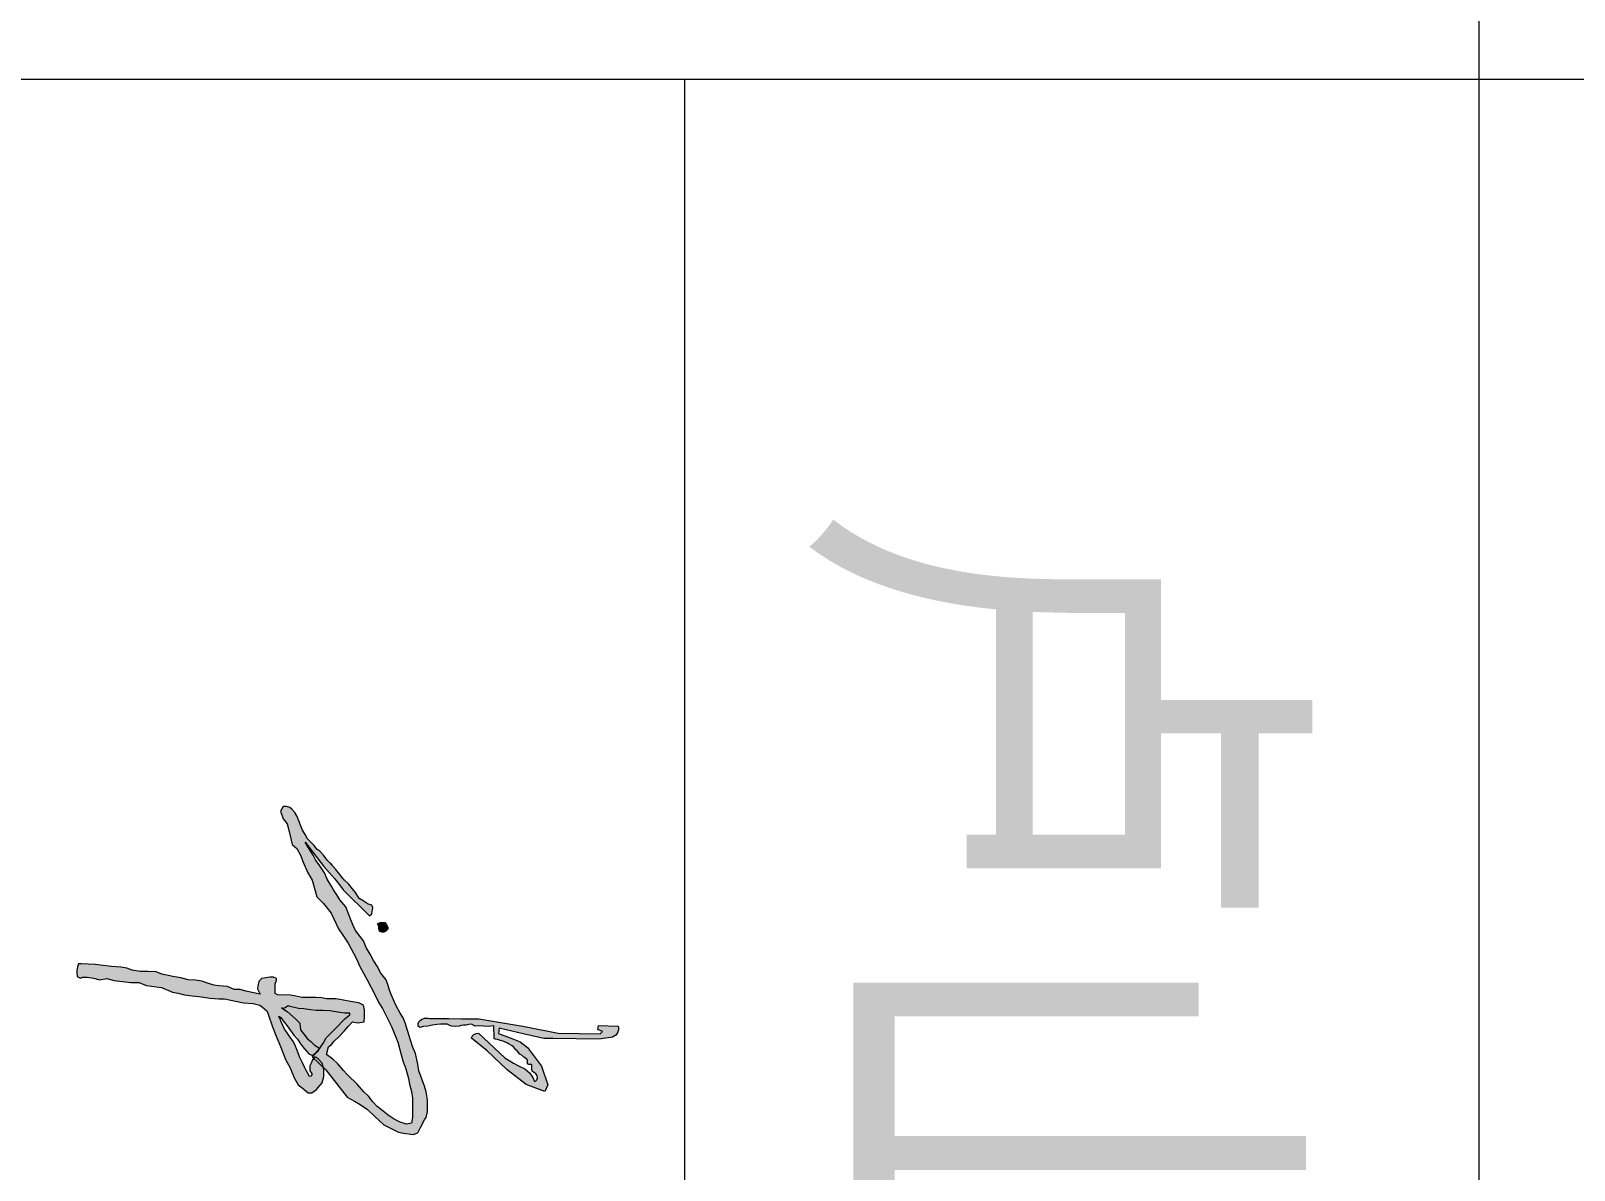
# Model space of a CAD drawing. Header units: inches. Extents: x -3733042 to -3450527, y 579159 to 997713.
# Drawn here: x -3723318 to -3721289, y 703937 to 705434 of the extents above; entities that cross this region are included whole.
import ezdxf
from ezdxf.enums import TextEntityAlignment as Align

# ---------------------------------------------------------------- set-up
doc = ezdxf.new("R2010")
doc.units = ezdxf.units.IN
doc.header["$LTSCALE"] = 1000
doc.header["$MEASUREMENT"] = 0
doc.linetypes.add('LENGSHUI', pattern=[22, 20, -1, 0, -1])
doc.layers.get('0').update_dxf_attribs({"lineweight": 18})
doc.layers.add('00签名', color=7, linetype='LENGSHUI', lineweight=18)
doc.layers.add('PUB_TITLE', color=153, linetype='Continuous', lineweight=18)
doc.styles.add('-黑体', font='', dxfattribs={"width": 0.7})
doc.styles.get('-黑体').set_extended_font_data('微软雅黑')

msp = doc.modelspace()

# ---------------------------------------------------------------- hatches: boundary and pattern name
at = {"layer": '00签名', "linetype": 'Continuous'}
for points in [[(-3722872.994349896, 704271.1541803371), (-3722869.99691128, 704273.5516298922), (-3722868.798547764, 704281.3498237254), (-3722869.99691128, 704284.947176743), (-3722874.792405111, 704286.1470802102), (-3722881.384934274, 704290.9466940677), (-3722886.780119806, 704293.94527404), (-3722891.574593752, 704301.7411104991), (-3722895.170704184, 704306.5383669836), (-3722900.564869831, 704313.1366573514), (-3722905.960055362, 704317.9339138343), (-3722908.956474094, 704321.5336242279), (-3722913.75094804, 704327.5307841763), (-3722917.348078355, 704331.7292676163), (-3722924.540299219, 704340.1262344925), (-3722921.979370888, 704337.9527354857), (-3722928.70958437, 704344.0135445388), (-3722933.421447726, 704350.7485626088), (-3722938.133311082, 704356.1375200155), (-3722942.172051101, 704358.8319987186), (-3722945.537667783, 704363.5467471064), (-3722951.594757929, 704368.9357045114), (-3722954.287251275, 704372.3020348608), (-3722957.652867958, 704377.6909922675), (-3722961.691607977, 704384.4260103378), (-3722965.730347997, 704395.8757767956), (-3722968.422841343, 704402.6107948676), (-3722971.115334689, 704406.6536916088), (-3722975.153054825, 704411.3684399961), (-3722977.845548171, 704413.3887096806), (-3722981.88428819, 704414.7347703461), (-3722986.596151546, 704414.7347703461), (-3722989.961768229, 704408.673961293), (-3722986.596151546, 704398.5702555004), (-3722981.211164854, 704391.8352374284), (-3722978.518671507, 704381.7315316362), (-3722974.479931488, 704364.8928077717), (-3722968.422841343, 704359.5062077376), (-3722963.710977987, 704350.7485626087), (-3722960.345361304, 704341.3190658352), (-3722954.287251275, 704328.5232387121), (-3722948.23016113, 704317.745323899), (-3722942.172051101, 704296.1942090229), (-3722933.421447726, 704287.4365638925), (-3722923.325617561, 704274.6407367692), (-3722913.901890849, 704253.7614735361), (-3722907.84378082, 704245.678037428), (-3722901.113567338, 704234.9024799889), (-3722890.343593953, 704215.3692774213), (-3722885.631730597, 704204.5937199807), (-3722876.20902377, 704187.0807870975), (-3722866.112173722, 704167.5475845312), (-3722860.728206913, 704156.7720270908), (-3722856.016343556, 704149.3628000013), (-3722851.977603537, 704141.2793638898), (-3722843.900123499, 704125.789058065), (-3722835.823663344, 704104.9097948321), (-3722829.092429978, 704080.6618438783), (-3722825.053689959, 704069.8862864395), (-3722821.688073276, 704057.0881019421), (-3722820.341826603, 704049.6788748511), (-3722817.649333256, 704040.2493780776), (-3722816.303086584, 704031.494090323), (-3722816.303086584, 704020.7185328844), (-3722816.303086584, 704005.9000787026), (-3722817.649333256, 703998.4908516131), (-3722824.380566622, 703997.1447909478), (-3722832.458046661, 703999.839269653), (-3722840.534506816, 704003.8798090199), (-3722848.611986855, 704009.2687664261), (-3722857.362590231, 704016.0037844965), (-3722862.746557038, 704020.7185328843), (-3722868.804667068, 704026.7793419356), (-3722874.18965376, 704034.1885690264), (-3722880.247763789, 704039.5775264313), (-3722888.99734728, 704049.6788748511), (-3722892.362963963, 704053.0475625752), (-3722898.421073992, 704058.4365199815), (-3722902.459814012, 704062.4770593486), (-3722907.170657484, 704067.866016755), (-3722914.575014186, 704076.6213045098), (-3722921.306247551, 704082.6821135611), (-3722929.382707706, 704088.7452799865), (-3722926.782003906, 704098.8371989111), (-3722923.130819747, 704102.1587391474), (-3722919.479635588, 704106.4774486711), (-3722913.505156034, 704112.1233598646), (-3722906.202787716, 704119.4312198657), (-3722901.223714793, 704125.7419105825), (-3722895.249235239, 704131.7202115367), (-3722888.279349055, 704130.3906524897), (-3722879.980554222, 704131.7202115367), (-3722879.649091973, 704139.0280715361), (-3722879.649091973, 704147.3307434475), (-3722880.976980737, 704153.6414341623), (-3722886.951460291, 704156.6305846379), (-3722890.2711822, 704156.9629744007), (-3722897.905012767, 704158.6225658321), (-3722907.199214231, 704160.2845146385), (-3722911.845805021, 704161.2793265485), (-3722917.156340193, 704161.944106072), (-3722923.130819747, 704161.9441060718), (-3722929.437781434, 704161.9441060718), (-3722935.744743121, 704163.2736651171), (-3722943.71105582, 704163.938444639), (-3722949.353053242, 704163.6060548781), (-3722955.327532795, 704163.606054878), (-3722961.303032233, 704163.9384446389), (-3722969.932269431, 704165.5980360728), (-3722976.903175499, 704166.5952053552), (-3722993.954613475, 704167.3094897355), (-3722996.934714065, 704169.101094123), (-3722996.934714065, 704173.27600382), (-3722996.934714065, 704181.6258232155), (-3722995.146857688, 704186.3971485829), (-3722995.146857688, 704188.785168639), (-3722999.319202491, 704190.5744156522), (-3723004.088179342, 704190.5744156522), (-3723009.452768358, 704189.3815843115), (-3723014.817357373, 704188.785168639), (-3723018.394090011, 704184.6079015695), (-3723019.586334224, 704178.643744858), (-3723020.182966273, 704175.0652508347), (-3723016.606233635, 704167.9082627819), (-3723035.631146847, 704171.9157989107), (-3723043.151770307, 704174.2661009814), (-3723050.673413651, 704174.2661009814), (-3723059.60555635, 704178.0308275674), (-3723070.887511425, 704178.9714198718), (-3723077.468821866, 704179.9120121762), (-3723087.340277584, 704183.2052639229), (-3723093.451421573, 704185.0864485303), (-3723101.912377937, 704186.4985156724), (-3723111.404436866, 704186.7884726977), (-3723120.889356609, 704189.7540494335), (-3723131.560401261, 704191.5338669495), (-3723145.788800758, 704194.4994436837), (-3723153.495043078, 704197.4650204196), (-3723164.166087731, 704198.0590787159), (-3723174.24457987, 704198.0590787159), (-3723184.915624522, 704199.8388962336), (-3723192.029314329, 704202.2127720471), (-3723199.736576532, 704203.3985312656), (-3723212.186298607, 704204.584290485), (-3723226.41367822, 704206.3641080012), (-3723233.528387912, 704206.958166299), (-3723243.013307654, 704207.549867221), (-3723251.905674883, 704208.1439255173), (-3723255.463029728, 704208.1439255172), (-3723256.648134755, 704203.9902321888), (-3723257.834259664, 704199.8388962335), (-3723257.834259664, 704196.8733194974), (-3723257.241707151, 704191.5338669495), (-3723253.091799793, 704189.1599911375), (-3723250.12699746, 704190.3481077314), (-3723244.199432563, 704190.3481077316), (-3723235.899617847, 704189.1599911375), (-3723227.599803131, 704186.7884726977), (-3723218.113863504, 704188.5682902137), (-3723208.628943761, 704186.1944143999), (-3723186.694301944, 704183.2288376658), (-3723176.023257293, 704183.2288376658), (-3723165.944765153, 704179.6692026338), (-3723146.381353272, 704176.7036258979), (-3723132.153973658, 704170.770115052), (-3723124.446711454, 704169.5843558322), (-3723116.146896737, 704167.2104800217), (-3723106.068404599, 704166.0247208002), (-3723097.176037369, 704164.8389615807), (-3723082.355085358, 704163.0591440661), (-3723071.091488193, 704161.8733848479), (-3723063.385245874, 704161.8733848479), (-3723038.485801724, 704156.5339322982), (-3723026.036079649, 704155.9398740022), (-3723017.14371242, 704153.5683555609), (-3723013.587377458, 704151.1944797504), (-3723007.658792677, 704145.8550272005), (-3723005.287562742, 704139.3298154344), (-3723000.544082986, 704125.0936326773), (-3722996.395195512, 704115.0087858777), (-3722989.280485822, 704097.210610716), (-3722983.352920925, 704082.3803696644), (-3722977.424336144, 704071.1097636464), (-3722972.088303875, 704058.0593401106), (-3722966.753291491, 704049.1602525291), (-3722961.417259223, 704045.0089165732), (-3722953.711016904, 704038.4837048072), (-3722948.968557033, 704038.4837048074), (-3722942.447419739, 704042.6350407614), (-3722937.703939984, 704048.5661942329), (-3722935.332710048, 704051.5341283429), (-3722932.961480112, 704059.839157625), (-3722932.961480112, 704064.5845518768), (-3722932.961480112, 704069.3299461287), (-3722935.332710048, 704077.6349754125), (-3722940.668742316, 704082.9744279622), (-3722943.039972251, 704084.7542454782), (-3722944.818649675, 704085.9400046963), (-3722947.782432123, 704081.7886687425), (-3722949.561109546, 704077.6349754125), (-3722951.339786968, 704074.0753403804), (-3722951.339786968, 704067.5501286142), (-3722948.968557032, 704063.9904935808), (-3722948.968557032, 704062.2106760646), (-3722950.153662058, 704060.4308585486), (-3722951.932339481, 704059.8391576251), (-3722954.896121929, 704065.7703110968), (-3722956.674799352, 704068.7358878324), (-3722958.453476775, 704072.2955228643), (-3722961.417259223, 704078.820734634), (-3722964.974614068, 704085.9400046961), (-3722966.160738979, 704089.4996397285), (-3722968.531968914, 704095.4307932016), (-3722970.90319885, 704100.7702457496), (-3722972.681876273, 704105.5156399998), (-3722978.60944117, 704113.2289683615), (-3722982.166796015, 704118.5684209114), (-3722984.53802595, 704122.1256985674), (-3722986.909255886, 704126.8734501951), (-3722989.280485822, 704131.6188444452), (-3722990.466610731, 704135.1784794788), (-3722992.245288154, 704139.3298154344), (-3722989.657842843, 704137.4792766911), (-3722986.577793637, 704133.1652819174), (-3722982.882754473, 704128.8512871438), (-3722981.035744832, 704126.3854737355), (-3722972.496257413, 704114.2685703817), (-3722967.771135567, 704109.0139833032), (-3722963.571253901, 704102.7103647094), (-3722958.846132054, 704096.932440562), (-3722952.546309554, 704089.5750757041), (-3722947.821187709, 704087.4746552971), (-3722940.47088485, 704093.7782738907), (-3722937.320463658, 704098.5071665244), (-3722933.645822171, 704104.2874480459), (-3722929.9701608, 704110.5910666379), (-3722924.19557848, 704116.3689907872), (-3722919.470456633, 704121.0978834204), (-3722914.220094608, 704126.352470497), (-3722908.969732583, 704132.1303946459), (-3722905.295091096, 704135.8078983878), (-3722898.994248712, 704141.0624854645), (-3722898.994248712, 704143.1629058716), (-3722905.295091096, 704143.1629058718), (-3722912.120153775, 704144.2142947632), (-3722919.994676929, 704145.2633262771), (-3722925.245038955, 704146.3147151703), (-3722934.170042466, 704146.8404096152), (-3722943.096065863, 704146.8404096152), (-3722950.446368721, 704147.3661040601), (-3722959.371372234, 704148.9408300207), (-3722966.196434913, 704149.4665244655), (-3722973.546737771, 704151.0436078002), (-3722977.746619438, 704152.0949966919), (-3722979.846560271, 704152.6183337609), (-3722984.046441938, 704149.9922189105), (-3722986.671622951, 704149.4665244655), (-3722988.771563784, 704149.9922189105), (-3722981.422280809, 704145.263326277), (-3722969.8710764, 704135.2822039429), (-3722964.621734259, 704130.0299742391), (-3722963.5712539, 704121.0978834204), (-3722954.646250388, 704109.5396777482), (-3722949.921128542, 704105.862174008), (-3722945.721246875, 704101.6589758196), (-3722940.996125029, 704098.5071665244), (-3722938.895164312, 704096.932440562), (-3722948.345408004, 704085.8975719622), (-3722930.49540098, 704068.5614421412), (-3722902.524066694, 704032.9462328267), (-3722892.858627511, 704027.7364358583), (-3722885.42265441, 704023.2739265106), (-3722875.757215227, 704016.5766264274), (-3722865.347260839, 704006.9043201095), (-3722854.193811129, 703996.4870835472), (-3722843.78385674, 703991.279643955), (-3722834.86191288, 703986.814777231), (-3722828.1694351, 703985.3272741146), (-3722815.53001463, 703983.8397709997), (-3722809.581032172, 703986.0722043607), (-3722805.863555564, 703992.7671470711), (-3722800.659088311, 704003.1843836319), (-3722798.427582462, 704006.1593898651), (-3722796.94059182, 704013.6016201928), (-3722796.94059182, 704029.2262963474), (-3722798.427582463, 704039.6411755356), (-3722800.659088312, 704047.0834058652), (-3722808.094041529, 704067.1705913676), (-3722809.581032172, 704076.1003248134), (-3722812.55501346, 704090.235140479), (-3722816.273509952, 704099.1648739233), (-3722820.734481882, 704113.3020469615), (-3722825.938949135, 704130.4142262327), (-3722828.912930422, 704137.1091689431), (-3722832.631426915, 704143.0615387801), (-3722838.579389488, 704153.4787753427), (-3722844.527352062, 704167.6159483824), (-3722846.758857911, 704173.5683182194), (-3722848.989343876, 704181.0081911763), (-3722851.219829842, 704186.9605610133), (-3722857.911287738, 704195.8879370847), (-3722863.116774874, 704204.8176705306), (-3722867.577746804, 704212.2575434842), (-3722872.038718734, 704220.4423466838), (-3722877.244205871, 704229.3697227569), (-3722880.961682479, 704238.2994562013), (-3722891.371636868, 704251.6916989965), (-3722894.345618155, 704258.3866417054), (-3722897.319599442, 704265.8288720329), (-3722904.011057337, 704282.9410513046), (-3722912.19052576, 704291.8684273759), (-3722915.908002369, 704298.5657274609), (-3722920.369994184, 704305.2606701712), (-3722922.600480149, 704308.9829640215), (-3722928.548442723, 704319.3978432079), (-3722932.265919331, 704327.5826464092), (-3722938.214901789, 704336.5100224791), (-3722944.162864363, 704344.6948256787), (-3722947.13684565, 704350.6471955188), (-3722953.085828107, 704360.3195018353), (-3722957.546800038, 704367.7593747902), (-3722933.009414653, 704335.7674496087), (-3722918.881983656, 704320.1427734542), (-3722913.677516404, 704313.4454733708), (-3722907.729553829, 704305.2606701712)], [(-3722858.992364611, 704262.18908628), (-3722855.928633546, 704262.18908628), (-3722852.864902481, 704262.4248236998), (-3722850.744563971, 704259.593617292), (-3722849.094391912, 704256.0575560031), (-3722849.094391912, 704253.464444388), (-3722851.92252981, 704250.3975005626), (-3722854.043888203, 704249.4545508854), (-3722856.872026101, 704249.4545508852), (-3722859.934737282, 704250.8689754034), (-3722860.878129838, 704254.6431314849), (-3722860.878129838, 704257.2362431), (-3722862.527282012, 704260.5389243437)]]:
    msp.add_hatch(color=256, dxfattribs=at).paths.add_polyline_path(points, flags=0)
h = msp.add_hatch(color=256, dxfattribs=at)
edge = h.paths.add_edge_path(flags=0)
edge.add_arc((-3722797.871745767, 704124.2040461458), 12.60396578828465, 72.83120418355708, 154.1005538286427, ccw=False)
edge.add_line((-3722794.151209508, 704136.2463699887), (-3722768.695928663, 704136.2463699889))
edge.add_line((-3722768.695928663, 704136.2463699889), (-3722751.856626527, 704135.8526884979))
edge.add_line((-3722751.856626527, 704135.8526884979), (-3722729.141773569, 704135.852688498))
edge.add_line((-3722729.141773569, 704135.852688498), (-3722671.574430036, 704126.0577987249))
edge.add_line((-3722671.574430036, 704126.0577987249), (-3722625.07996539, 704116.8593246209))
edge.add_line((-3722625.07996539, 704116.8593246209), (-3722569.716590841, 704115.9682371732))
edge.add_line((-3722569.716590841, 704115.9682371732), (-3722566.556990695, 704119.129475969))
edge.add_line((-3722566.556990695, 704119.129475969), (-3722572.875171104, 704121.5009944054))
edge.add_line((-3722572.875171104, 704121.5009944054), (-3722572.085781009, 704127.0313942648))
edge.add_line((-3722572.085781009, 704127.0313942648), (-3722546.02162951, 704126.2416739102))
edge.add_arc((-3722557.213752501, 704122.8758865576), 11.68726407384664, -85.46577149527678, 16.7375159942805, ccw=False)
edge.add_line((-3722556.289820044, 704111.225200297), (-3722571.29537103, 704108.8560392339))
edge.add_line((-3722571.29537103, 704108.8560392339), (-3722631.320634626, 704109.6457595885))
edge.add_line((-3722631.320634626, 704109.6457595885), (-3722643.958015328, 704109.6457595885))
edge.add_line((-3722643.958015328, 704109.6457595885), (-3722670.810537037, 704115.9682371733))
edge.add_line((-3722670.810537037, 704115.9682371733), (-3722700.823678778, 704123.080435116))
edge.add_line((-3722700.823678778, 704123.080435116), (-3722702.712503655, 704123.2265923173))
edge.add_line((-3722702.712503655, 704123.2265923173), (-3722703.280578956, 704116.4986463684))
edge.add_line((-3722703.280578956, 704116.4986463684), (-3722688.193437262, 704110.628784627))
edge.add_line((-3722688.193437262, 704110.628784627), (-3722674.74116937, 704105.5415711171))
edge.add_line((-3722674.74116937, 704105.5415711171), (-3722665.444928139, 704098.1771341361))
edge.add_line((-3722665.444928139, 704098.1771341361), (-3722646.852445676, 704073.3704854973))
edge.add_line((-3722646.852445676, 704073.3704854973), (-3722638.330296281, 704048.9528035992))
edge.add_line((-3722638.330296281, 704048.9528035992), (-3722642.591370978, 704040.4238237675))
edge.add_line((-3722642.591370978, 704040.4238237675), (-3722666.994131696, 704049.3394129691))
edge.add_line((-3722666.994131696, 704049.3394129691), (-3722692.172004135, 704068.7193862142))
edge.add_line((-3722692.172004135, 704068.7193862142), (-3722718.511524271, 704093.5260348526))
edge.add_line((-3722718.511524271, 704093.5260348526), (-3722739.040766153, 704110.1926704001))
edge.add_arc((-3722730.856090453, 704108.497365912), 8.358407361592798, 82.357724510443, 168.2977202272004, ccw=False)
edge.add_line((-3722729.744524922, 704116.7815312712), (-3722694.882855391, 704084.6104456529))
edge.add_line((-3722694.882855391, 704084.6104456529), (-3722683.649854741, 704077.6349754125))
edge.add_line((-3722683.649854741, 704077.6349754125), (-3722675.515261207, 704072.9838761294))
edge.add_line((-3722675.515261207, 704072.9838761294), (-3722668.930891115, 704069.8815716908))
edge.add_line((-3722668.930891115, 704069.8815716908), (-3722662.733056999, 704064.8438630393))
edge.add_line((-3722662.733056999, 704064.8438630393), (-3722658.085446325, 704058.6416115356))
edge.add_line((-3722658.085446325, 704058.6416115356), (-3722656.068116084, 704053.4931062973))
edge.add_line((-3722656.068116084, 704053.4931062973), (-3722654.349611807, 704054.1319547034))
edge.add_line((-3722654.349611807, 704054.1319547034), (-3722653.019683276, 704055.4615137487))
edge.add_line((-3722653.019683276, 704055.4615137487), (-3722652.259869813, 704058.1229892134))
edge.add_line((-3722652.259869813, 704058.1229892134), (-3722652.640286486, 704060.9754119881))
edge.add_line((-3722652.640286486, 704060.9754119881), (-3722654.730028481, 704064.3959619415))
edge.add_line((-3722654.730028481, 704064.3959619415), (-3722656.819770476, 704065.157393806))
edge.add_line((-3722656.819770476, 704065.157393806), (-3722659.28890926, 704067.0574374079))
edge.add_line((-3722659.28890926, 704067.0574374079), (-3722659.478607655, 704069.9098601791))
edge.add_line((-3722659.478607655, 704069.9098601791), (-3722659.478607655, 704074.4713792444))
edge.add_line((-3722659.478607655, 704074.4713792444), (-3722660.048722723, 704075.8009382909))
edge.add_line((-3722660.048722723, 704075.8009382909), (-3722661.948766324, 704075.8009382909))
edge.add_line((-3722661.948766324, 704075.8009382909), (-3722663.658091645, 704075.6123483556))
edge.add_line((-3722663.658091645, 704075.6123483556), (-3722665.36843685, 704076.5623701556))
edge.add_line((-3722665.36843685, 704076.5623701556), (-3722665.36843685, 704079.0328983092))
edge.add_line((-3722665.36843685, 704079.0328983092), (-3722665.177718571, 704081.3148365287))
edge.add_line((-3722665.177718571, 704081.3148365287), (-3722666.697345498, 704083.0262901933))
edge.add_line((-3722666.697345498, 704083.0262901933), (-3722670.117016024, 704085.1172811032))
edge.add_line((-3722670.117016024, 704085.1172811032), (-3722670.876829488, 704086.0673029034))
edge.add_line((-3722670.876829488, 704086.0673029034), (-3722672.206758019, 704087.5878092585))
edge.add_line((-3722672.206758019, 704087.5878092585), (-3722675.246011872, 704089.4878528602))
edge.add_line((-3722675.246011872, 704089.4878528602), (-3722676.956357077, 704091.5788437683))
edge.add_line((-3722676.956357077, 704091.5788437683), (-3722679.046099072, 704093.4812447428))
edge.add_line((-3722679.046099072, 704093.4812447428), (-3722680.755424394, 704095.0017510979))
edge.add_line((-3722680.755424394, 704095.0017510979), (-3722683.604979852, 704098.8018382982))
edge.add_line((-3722683.604979852, 704098.8018382982), (-3722685.505023452, 704100.3247020275))
edge.add_line((-3722685.505023452, 704100.3247020275), (-3722690.063904231, 704102.795230181))
edge.add_line((-3722690.063904231, 704102.795230181), (-3722691.583531158, 704103.7452519811))
edge.add_line((-3722691.583531158, 704103.7452519811), (-3722696.333130216, 704106.0271902006))
edge.add_line((-3722696.333130216, 704106.0271902006), (-3722702.032241132, 704107.7362864912))
edge.add_line((-3722702.032241132, 704107.7362864912), (-3722704.88179659, 704108.6886656652))
edge.add_line((-3722704.88179659, 704108.6886656652), (-3722707.921050443, 704109.0682029107))
edge.add_line((-3722707.921050443, 704109.0682029107), (-3722709.250978975, 704109.8272774006))
edge.add_line((-3722709.250978975, 704109.8272774006), (-3722709.630375764, 704126.3666147412))
edge.add_line((-3722709.630375764, 704126.3666147412), (-3722717.011275138, 704125.4071634457))
edge.add_line((-3722717.011275138, 704125.4071634457), (-3722723.198910415, 704125.9446447622))
edge.add_line((-3722723.198910415, 704125.9446447622), (-3722730.194293696, 704126.4844834529))
edge.add_line((-3722730.194293696, 704126.4844834529), (-3722733.960724729, 704126.2133854202))
edge.add_line((-3722733.960724729, 704126.2133854202), (-3722737.996405097, 704128.0992847746))
edge.add_line((-3722737.996405097, 704128.0992847746), (-3722740.686858676, 704128.9055067493))
edge.add_line((-3722740.686858676, 704128.9055067493), (-3722746.067765832, 704127.5594460856))
edge.add_line((-3722746.067765832, 704127.5594460856), (-3722749.295698197, 704127.2907054275))
edge.add_line((-3722749.295698197, 704127.2907054275), (-3722752.524650444, 704126.7532241109))
edge.add_line((-3722752.524650444, 704126.7532241109), (-3722755.215104023, 704126.2133854203))
edge.add_line((-3722755.215104023, 704126.2133854203), (-3722760.057512511, 704125.4071634457))
edge.add_line((-3722760.057512511, 704125.4071634457), (-3722764.630671664, 704126.2133854203))
edge.add_line((-3722764.630671664, 704126.2133854203), (-3722767.321125243, 704127.0219647693))
edge.add_line((-3722767.321125243, 704127.0219647693), (-3722770.819326825, 704128.9055067493))
edge.add_line((-3722770.819326825, 704128.9055067493), (-3722775.392485979, 704128.9055067493))
edge.add_line((-3722775.392485979, 704128.9055067493), (-3722779.428166347, 704128.9055067493))
edge.add_line((-3722779.428166347, 704128.9055067493), (-3722784.270574834, 704128.0992847746))
edge.add_line((-3722784.270574834, 704128.0992847746), (-3722790.189980661, 704127.5594460855))
edge.add_line((-3722790.189980661, 704127.5594460855), (-3722796.108366603, 704125.9446447622))
edge.add_line((-3722796.108366603, 704125.9446447622), (-3722802.027772429, 704125.6759041039))
edge.add_line((-3722802.027772429, 704125.6759041039), (-3722806.870180917, 704124.3298434402))
edge.add_line((-3722806.870180917, 704124.3298434402), (-3722809.022135826, 704125.9446447622))
edge.add_line((-3722809.022135826, 704125.9446447622), (-3722809.209794453, 704129.7093713479))

# ---------------------------------------------------------------- linework, layer by layer
for points in [[(-3722872.994349896, 704271.1541803371), (-3722869.99691128, 704273.5516298922), (-3722868.798547764, 704281.3498237255), (-3722869.99691128, 704284.9471767428), (-3722874.792405111, 704286.1470802102), (-3722881.384934274, 704290.9466940676), (-3722886.780119805, 704293.94527404), (-3722891.574593752, 704301.7411104991), (-3722895.170704184, 704306.5383669835), (-3722900.564869831, 704313.1366573514), (-3722905.960055362, 704317.9339138343), (-3722908.956474093, 704321.5336242279), (-3722913.75094804, 704327.5307841763), (-3722917.348078356, 704331.7292676162), (-3722924.540299219, 704340.1262344925), (-3722921.979370888, 704337.9527354857), (-3722928.70958437, 704344.0135445386), (-3722933.421447726, 704350.7485626088), (-3722938.133311082, 704356.1375200154), (-3722942.172051101, 704358.8319987186), (-3722945.537667783, 704363.5467471065), (-3722951.594757929, 704368.9357045112), (-3722954.287251275, 704372.3020348608), (-3722957.652867958, 704377.6909922675), (-3722961.691607977, 704384.4260103378), (-3722965.730347997, 704395.8757767956), (-3722968.422841343, 704402.6107948675), (-3722971.115334689, 704406.6536916088), (-3722975.153054825, 704411.368439996), (-3722977.845548171, 704413.3887096808), (-3722981.88428819, 704414.7347703461), (-3722986.596151546, 704414.7347703461), (-3722989.961768229, 704408.6739612928), (-3722986.596151546, 704398.5702555004), (-3722981.211164854, 704391.8352374285), (-3722978.518671507, 704381.7315316362), (-3722974.479931488, 704364.8928077718), (-3722968.422841343, 704359.5062077375), (-3722963.710977987, 704350.7485626088), (-3722960.345361304, 704341.3190658352), (-3722954.287251275, 704328.5232387121), (-3722948.23016113, 704317.7453238989), (-3722942.172051101, 704296.194209023), (-3722933.421447726, 704287.4365638925), (-3722923.325617561, 704274.6407367693), (-3722913.901890849, 704253.761473536), (-3722907.84378082, 704245.678037428), (-3722901.113567338, 704234.902479989), (-3722890.343593954, 704215.3692774213), (-3722885.631730597, 704204.5937199807), (-3722876.20902377, 704187.0807870975), (-3722866.112173722, 704167.5475845312), (-3722860.728206913, 704156.7720270908), (-3722856.016343556, 704149.3628000014), (-3722851.977603537, 704141.2793638898), (-3722843.900123499, 704125.7890580652), (-3722835.823663344, 704104.9097948321), (-3722829.092429978, 704080.6618438783), (-3722825.053689959, 704069.8862864395), (-3722821.688073276, 704057.0881019421), (-3722820.341826603, 704049.6788748511), (-3722817.649333256, 704040.2493780776), (-3722816.303086584, 704031.494090323), (-3722816.303086584, 704020.7185328844), (-3722816.303086584, 704005.9000787025), (-3722817.649333256, 703998.4908516131), (-3722824.380566623, 703997.1447909478), (-3722832.458046661, 703999.8392696528), (-3722840.534506816, 704003.8798090197), (-3722848.611986855, 704009.2687664261), (-3722857.36259023, 704016.0037844965), (-3722862.746557039, 704020.7185328844), (-3722868.804667068, 704026.7793419355), (-3722874.18965376, 704034.1885690264), (-3722880.247763789, 704039.5775264312), (-3722888.99734728, 704049.6788748511), (-3722892.362963963, 704053.0475625751), (-3722898.421073992, 704058.4365199815), (-3722902.459814012, 704062.4770593486), (-3722907.170657484, 704067.866016755), (-3722914.575014186, 704076.6213045098), (-3722921.306247551, 704082.682113561), (-3722929.382707706, 704088.7452799865), (-3722926.782003906, 704098.8371989111), (-3722923.130819747, 704102.1587391474), (-3722919.479635588, 704106.4774486712), (-3722913.505156034, 704112.1233598645), (-3722906.202787716, 704119.4312198657), (-3722901.223714793, 704125.7419105825), (-3722895.24923524, 704131.7202115367), (-3722888.279349055, 704130.3906524897), (-3722879.980554222, 704131.7202115367), (-3722879.649091973, 704139.0280715361), (-3722879.649091973, 704147.3307434475), (-3722880.976980737, 704153.6414341623), (-3722886.951460291, 704156.6305846379), (-3722890.2711822, 704156.9629744006), (-3722897.905012767, 704158.6225658321), (-3722907.199214231, 704160.2845146385), (-3722911.845805021, 704161.2793265485), (-3722917.156340193, 704161.9441060718), (-3722923.130819747, 704161.9441060718), (-3722929.437781434, 704161.9441060718), (-3722935.74474312, 704163.2736651172), (-3722943.71105582, 704163.938444639), (-3722949.353053242, 704163.606054878), (-3722955.327532795, 704163.606054878), (-3722961.303032233, 704163.938444639), (-3722969.932269431, 704165.5980360727), (-3722976.903175499, 704166.5952053551), (-3722993.954613475, 704167.3094897355), (-3722996.934714065, 704169.101094123), (-3722996.934714065, 704173.27600382), (-3722996.934714065, 704181.6258232155), (-3722995.146857688, 704186.3971485829), (-3722995.146857688, 704188.785168639), (-3722999.319202491, 704190.5744156522), (-3723004.088179342, 704190.5744156522), (-3723009.452768358, 704189.3815843115), (-3723014.817357373, 704188.785168639), (-3723018.394090011, 704184.6079015696), (-3723019.586334224, 704178.6437448579), (-3723020.182966273, 704175.0652508348), (-3723016.606233635, 704167.9082627819), (-3723035.631146847, 704171.9157989107), (-3723043.151770307, 704174.2661009814), (-3723050.673413651, 704174.2661009814), (-3723059.605556351, 704178.0308275673), (-3723070.887511425, 704178.9714198718), (-3723077.468821865, 704179.9120121762), (-3723087.340277584, 704183.2052639228), (-3723093.451421574, 704185.0864485303), (-3723101.912377937, 704186.4985156724), (-3723111.404436866, 704186.7884726977), (-3723120.889356609, 704189.7540494335), (-3723131.560401261, 704191.5338669495), (-3723145.788800758, 704194.4994436837), (-3723153.495043078, 704197.4650204196), (-3723164.166087731, 704198.0590787159), (-3723174.24457987, 704198.0590787159), (-3723184.915624522, 704199.8388962335), (-3723192.029314329, 704202.2127720471), (-3723199.736576532, 704203.3985312654), (-3723212.186298607, 704204.584290485), (-3723226.41367822, 704206.3641080012), (-3723233.528387912, 704206.958166299), (-3723243.013307654, 704207.549867221), (-3723251.905674883, 704208.1439255172), (-3723255.463029729, 704208.1439255172), (-3723256.648134755, 704203.9902321888), (-3723257.834259664, 704199.8388962335), (-3723257.834259664, 704196.8733194974), (-3723257.241707151, 704191.5338669495), (-3723253.091799793, 704189.1599911375), (-3723250.12699746, 704190.3481077316), (-3723244.199432564, 704190.3481077316), (-3723235.899617847, 704189.1599911375), (-3723227.599803131, 704186.7884726977), (-3723218.113863504, 704188.5682902137), (-3723208.628943761, 704186.1944143999), (-3723186.694301945, 704183.2288376658), (-3723176.023257293, 704183.2288376658), (-3723165.944765153, 704179.6692026338), (-3723146.381353272, 704176.703625898), (-3723132.153973658, 704170.770115052), (-3723124.446711454, 704169.5843558322), (-3723116.146896738, 704167.2104800218), (-3723106.068404599, 704166.0247208002), (-3723097.176037369, 704164.8389615807), (-3723082.355085358, 704163.0591440661), (-3723071.091488193, 704161.8733848479), (-3723063.385245874, 704161.8733848479), (-3723038.485801724, 704156.5339322983), (-3723026.036079649, 704155.9398740021), (-3723017.14371242, 704153.5683555609), (-3723013.587377458, 704151.1944797505), (-3723007.658792677, 704145.8550272005), (-3723005.287562741, 704139.3298154344), (-3723000.544082987, 704125.0936326775), (-3722996.395195512, 704115.0087858777), (-3722989.280485822, 704097.210610716), (-3722983.352920925, 704082.3803696644), (-3722977.424336144, 704071.1097636464), (-3722972.088303875, 704058.0593401106), (-3722966.753291491, 704049.1602525291), (-3722961.417259223, 704045.0089165732), (-3722953.711016904, 704038.4837048074), (-3722948.968557032, 704038.4837048074), (-3722942.447419739, 704042.6350407614), (-3722937.703939984, 704048.5661942329), (-3722935.332710048, 704051.5341283429), (-3722932.961480112, 704059.839157625), (-3722932.961480112, 704064.5845518768), (-3722932.961480112, 704069.3299461287), (-3722935.332710048, 704077.6349754125), (-3722940.668742316, 704082.9744279622), (-3722943.039972252, 704084.7542454782), (-3722944.818649674, 704085.9400046963), (-3722947.782432123, 704081.7886687425), (-3722949.561109546, 704077.6349754125), (-3722951.339786968, 704074.0753403803), (-3722951.339786968, 704067.5501286142), (-3722948.968557032, 704063.9904935808), (-3722948.968557032, 704062.2106760647), (-3722950.153662058, 704060.4308585486), (-3722951.932339481, 704059.839157625), (-3722954.896121929, 704065.7703110968), (-3722956.674799352, 704068.7358878324), (-3722958.453476775, 704072.2955228643), (-3722961.417259223, 704078.820734634), (-3722964.974614068, 704085.9400046963), (-3722966.160738979, 704089.4996397283), (-3722968.531968914, 704095.4307932016), (-3722970.90319885, 704100.7702457496), (-3722972.681876272, 704105.5156399998), (-3722978.60944117, 704113.2289683615), (-3722982.166796015, 704118.5684209114), (-3722984.538025951, 704122.1256985674), (-3722986.909255886, 704126.8734501951), (-3722989.280485822, 704131.6188444452), (-3722990.466610731, 704135.1784794788), (-3722992.245288154, 704139.3298154344), (-3722989.657842843, 704137.4792766912), (-3722986.577793637, 704133.1652819174), (-3722982.882754473, 704128.8512871439), (-3722981.035744833, 704126.3854737355), (-3722972.496257413, 704114.2685703817), (-3722967.771135567, 704109.0139833033), (-3722963.5712539, 704102.7103647093), (-3722958.846132054, 704096.932440562), (-3722952.546309554, 704089.5750757043), (-3722947.821187709, 704087.474655297), (-3722940.47088485, 704093.7782738908), (-3722937.320463658, 704098.5071665244), (-3722933.645822171, 704104.2874480459), (-3722929.9701608, 704110.5910666379), (-3722924.19557848, 704116.3689907872), (-3722919.470456633, 704121.0978834204), (-3722914.220094608, 704126.3524704971), (-3722908.969732584, 704132.1303946459), (-3722905.295091096, 704135.8078983879), (-3722898.994248712, 704141.0624854645), (-3722898.994248712, 704143.1629058718), (-3722905.295091096, 704143.1629058718), (-3722912.120153775, 704144.2142947632), (-3722919.994676929, 704145.2633262771), (-3722925.245038955, 704146.3147151702), (-3722934.170042466, 704146.8404096152), (-3722943.096065863, 704146.8404096152), (-3722950.446368721, 704147.3661040601), (-3722959.371372234, 704148.9408300206), (-3722966.196434913, 704149.4665244655), (-3722973.546737771, 704151.0436078002), (-3722977.746619438, 704152.0949966919), (-3722979.846560271, 704152.6183337609), (-3722984.046441938, 704149.9922189105), (-3722986.671622951, 704149.4665244655), (-3722988.771563784, 704149.9922189105), (-3722981.422280809, 704145.2633262771), (-3722969.8710764, 704135.2822039429), (-3722964.621734259, 704130.0299742391), (-3722963.5712539, 704121.0978834204), (-3722954.646250388, 704109.5396777483), (-3722949.921128542, 704105.862174008), (-3722945.721246875, 704101.6589758197), (-3722940.996125029, 704098.5071665244), (-3722938.895164312, 704096.932440562), (-3722948.345408004, 704085.8975719622), (-3722930.495400979, 704068.5614421413), (-3722902.524066694, 704032.9462328267), (-3722892.858627511, 704027.7364358583), (-3722885.42265441, 704023.2739265106), (-3722875.757215227, 704016.5766264274), (-3722865.347260839, 704006.9043201095), (-3722854.193811129, 703996.4870835473), (-3722843.78385674, 703991.279643955), (-3722834.86191288, 703986.814777231), (-3722828.1694351, 703985.3272741147), (-3722815.53001463, 703983.8397709996), (-3722809.581032172, 703986.0722043609), (-3722805.863555564, 703992.7671470711), (-3722800.659088311, 704003.184383632), (-3722798.427582463, 704006.1593898651), (-3722796.94059182, 704013.6016201928), (-3722796.94059182, 704029.2262963474), (-3722798.427582463, 704039.6411755356), (-3722800.659088311, 704047.0834058651), (-3722808.094041529, 704067.1705913676), (-3722809.581032172, 704076.1003248134), (-3722812.55501346, 704090.235140479), (-3722816.273509952, 704099.1648739233), (-3722820.734481882, 704113.3020469615), (-3722825.938949135, 704130.4142262327), (-3722828.912930422, 704137.1091689431), (-3722832.631426914, 704143.0615387802), (-3722838.579389488, 704153.4787753426), (-3722844.527352062, 704167.6159483824), (-3722846.758857911, 704173.5683182195), (-3722848.989343876, 704181.0081911763), (-3722851.219829842, 704186.9605610132), (-3722857.911287738, 704195.8879370847), (-3722863.116774874, 704204.8176705306), (-3722867.577746804, 704212.2575434841), (-3722872.038718734, 704220.4423466838), (-3722877.244205871, 704229.3697227569), (-3722880.961682479, 704238.2994562013), (-3722891.371636868, 704251.6916989965), (-3722894.345618155, 704258.3866417053), (-3722897.319599442, 704265.828872033), (-3722904.011057337, 704282.9410513045), (-3722912.19052576, 704291.8684273759), (-3722915.908002369, 704298.5657274609), (-3722920.369994184, 704305.2606701712), (-3722922.600480148, 704308.9829640215), (-3722928.548442723, 704319.3978432078), (-3722932.265919331, 704327.5826464092), (-3722938.214901789, 704336.510022479), (-3722944.162864363, 704344.6948256787), (-3722947.13684565, 704350.6471955188), (-3722953.085828107, 704360.3195018353), (-3722957.546800038, 704367.7593747902), (-3722933.009414653, 704335.7674496087), (-3722918.881983656, 704320.1427734542), (-3722913.677516404, 704313.445473371), (-3722907.729553829, 704305.2606701712)], [(-3722858.992364611, 704262.18908628), (-3722855.928633546, 704262.18908628), (-3722852.864902481, 704262.4248236998), (-3722850.744563971, 704259.593617292), (-3722849.094391912, 704256.0575560032), (-3722849.094391912, 704253.464444388), (-3722851.92252981, 704250.3975005625), (-3722854.043888203, 704249.4545508852), (-3722856.872026101, 704249.4545508852), (-3722859.934737282, 704250.8689754034), (-3722860.878129838, 704254.6431314849), (-3722860.878129838, 704257.2362431), (-3722862.527282012, 704260.5389243437)]]:
    msp.add_lwpolyline(points, close=True, dxfattribs=at)
msp.add_lwpolyline([(-3722809.209794453, 704129.709371348, -0.3702552711051125), (-3722794.151209508, 704136.2463699889), (-3722768.695928663, 704136.2463699889), (-3722751.856626527, 704135.852688498), (-3722729.141773569, 704135.852688498), (-3722671.574430036, 704126.0577987247), (-3722625.079965389, 704116.8593246209), (-3722569.716590842, 704115.9682371732), (-3722566.556990695, 704119.1294759691), (-3722572.875171104, 704121.5009944054), (-3722572.085781009, 704127.0313942647), (-3722546.02162951, 704126.2416739102, -0.4780648024149287), (-3722556.289820044, 704111.2252002974), (-3722571.29537103, 704108.8560392337), (-3722631.320634626, 704109.6457595885), (-3722643.958015328, 704109.6457595885), (-3722670.810537037, 704115.9682371732), (-3722700.823678777, 704123.080435116), (-3722702.712503655, 704123.2265923173), (-3722703.280578956, 704116.4986463684), (-3722688.193437262, 704110.6287846271), (-3722674.74116937, 704105.5415711171), (-3722665.444928139, 704098.1771341361), (-3722646.852445676, 704073.3704854973), (-3722638.330296281, 704048.9528035993), (-3722642.591370978, 704040.4238237673), (-3722666.994131696, 704049.3394129691), (-3722692.172004135, 704068.719386214), (-3722718.511524271, 704093.5260348526), (-3722739.040766153, 704110.1926704001, -0.3936080634798721), (-3722729.744524921, 704116.7815312708), (-3722694.882855391, 704084.6104456529), (-3722683.649854741, 704077.6349754125), (-3722675.515261207, 704072.9838761295), (-3722668.930891115, 704069.8815716907), (-3722662.733056999, 704064.8438630394), (-3722658.085446325, 704058.6416115356), (-3722656.068116084, 704053.4931062973), (-3722654.349611807, 704054.1319547034), (-3722653.019683276, 704055.4615137487), (-3722652.259869813, 704058.1229892134), (-3722652.640286486, 704060.9754119881), (-3722654.730028481, 704064.3959619413), (-3722656.819770475, 704065.157393806), (-3722659.28890926, 704067.0574374079), (-3722659.478607655, 704069.9098601792), (-3722659.478607655, 704074.4713792442), (-3722660.048722723, 704075.8009382909), (-3722661.948766324, 704075.8009382909), (-3722663.658091645, 704075.6123483555), (-3722665.36843685, 704076.5623701556), (-3722665.36843685, 704079.0328983092), (-3722665.177718571, 704081.3148365287), (-3722666.697345498, 704083.0262901933), (-3722670.117016024, 704085.1172811032), (-3722670.876829488, 704086.0673029034), (-3722672.206758019, 704087.5878092585), (-3722675.246011872, 704089.4878528601), (-3722676.956357077, 704091.5788437683), (-3722679.046099072, 704093.4812447428), (-3722680.755424394, 704095.001751098), (-3722683.604979851, 704098.8018382982), (-3722685.505023452, 704100.3247020274), (-3722690.063904231, 704102.795230181), (-3722691.583531158, 704103.745251981), (-3722696.333130216, 704106.0271902006), (-3722702.032241132, 704107.736286491), (-3722704.88179659, 704108.6886656653), (-3722707.921050443, 704109.0682029106), (-3722709.250978974, 704109.8272774006), (-3722709.630375764, 704126.3666147412), (-3722717.011275138, 704125.4071634457), (-3722723.198910415, 704125.9446447621), (-3722730.194293696, 704126.4844834529), (-3722733.960724729, 704126.2133854203), (-3722737.996405097, 704128.0992847745), (-3722740.686858675, 704128.9055067493), (-3722746.067765833, 704127.5594460856), (-3722749.295698196, 704127.2907054274), (-3722752.524650444, 704126.753224111), (-3722755.215104023, 704126.2133854203), (-3722760.057512511, 704125.4071634457), (-3722764.630671664, 704126.2133854203), (-3722767.321125242, 704127.0219647692), (-3722770.819326825, 704128.9055067493), (-3722775.392485979, 704128.9055067493), (-3722779.428166347, 704128.9055067493), (-3722784.270574834, 704128.0992847745), (-3722790.189980661, 704127.5594460856), (-3722796.108366603, 704125.9446447621), (-3722802.027772429, 704125.6759041039), (-3722806.870180917, 704124.3298434402), (-3722809.022135827, 704125.9446447621)], format="xyb", close=True, dxfattribs=at)
at = {"layer": 'PUB_TITLE'}
for p, q in [((-3721414.60954366, 708526.7783591173), (-3721414.60954366, 702212.5960888526)), ((-3711688.411189728, 705369.6872239843), (-3730864.60954366, 705369.6872239845)), ((-3722458.693935998, 705369.6872239843), (-3722458.693935998, 702212.5960888528))]:
    msp.add_line(p, q, dxfattribs=at)

# ---------------------------------------------------------------- texts
at = {"style": '-黑体', "width": 0.8}
msp.add_text('卢山东', height=525, rotation=270, dxfattribs=at).set_placement((-3721973.060705202, 704818.0333142172), align=Align.MIDDLE_LEFT)

doc.saveas('drawing.dxf')
